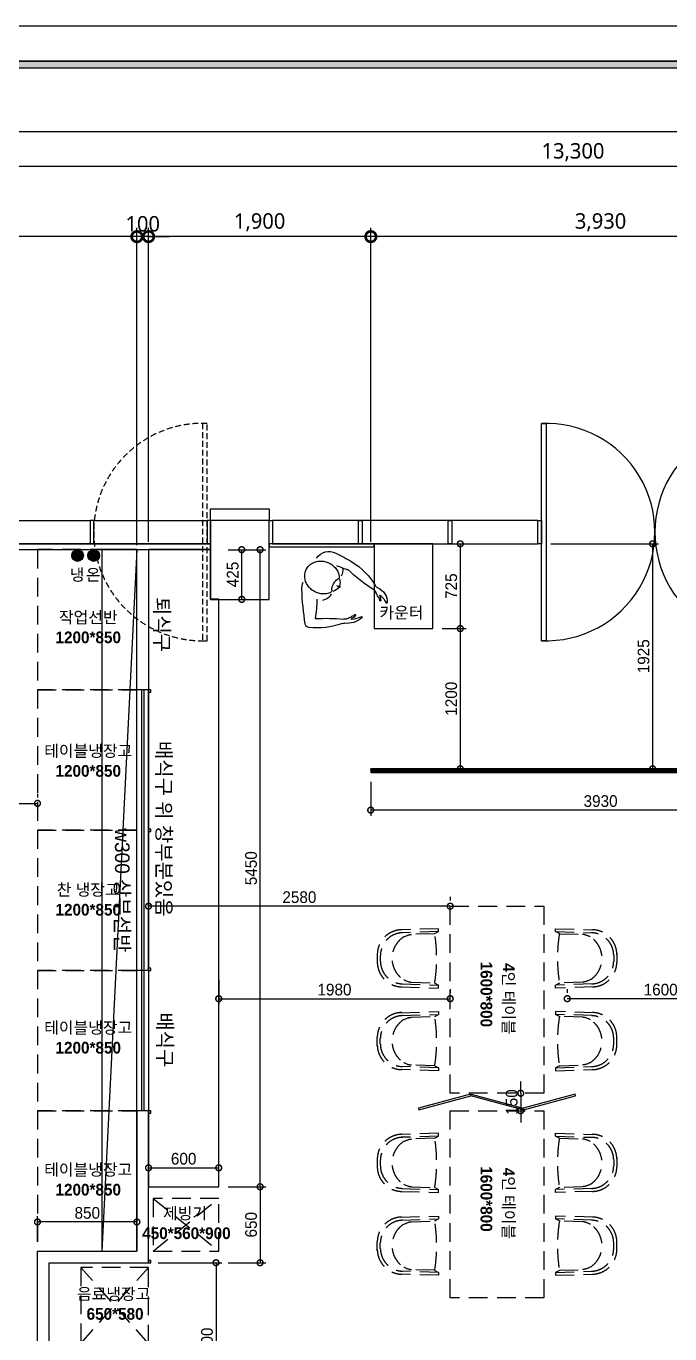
# Model space of a CAD drawing. Header units: inches. Extents: x 405346 to 489838, y -25612 to 14934.
# Drawn here: x 433367 to 438872, y 3148 to 14334 of the extents above; entities that cross this region are included whole.
import ezdxf
from ezdxf.enums import TextEntityAlignment as Align

# ---------------------------------------------------------------- set-up
doc = ezdxf.new("R2010")
doc.units = ezdxf.units.IN
doc.header["$LTSCALE"] = 200
doc.header["$MEASUREMENT"] = 0
doc.linetypes.add('DH-HID2', pattern=[1.2, 0.8, -0.4])
doc.linetypes.add('HIDDEN', pattern=[0.375, 0.25, -0.125])
for name, color, linetype in [('0-설비 급배수', 10, 'Continuous'), ('01. F-소품', 3, 'Continuous'), ('03-WAL NEW', 3, 'Continuous'), ('04-WIN', 4, 'Continuous'), ('04_FUR', 6, 'Continuous'), ('06-FUR', 6, 'Continuous'), ('07-DIM WAL', 5, 'Continuous'), ('08-HAT', 8, 'Continuous'), ('BLOCK', 6, 'Continuous'), ('C-WIN', 4, 'Continuous'), ('CO-DO-FR', 7, 'Continuous'), ('CO-DOOR', 8, 'Continuous'), ('F-SYM', 7, 'Continuous'), ('FORM(YOURNAME)-11', 1, 'Continuous'), ('FU-FURM', 251, 'DH-HID2'), ('RC-LIGHT', 7, 'Continuous'), ('도면층2', 2, 'Continuous')]:
    doc.layers.add(name, color=color, linetype=linetype)
doc.styles.add('DAWIN', font='NanumSquareR.ttf')
doc.styles.add('YOURNAME', font='HY울릉도M.TTF')
doc.styles.add('넥슨고딕', font='NEXONLv1GothicBold.ttf')
doc.styles.add('스타일1', font='HY울릉도M.TTF')
doc.styles.add('코레일둥고', font='Korail_Round_Gothic_Medium.ttf')
doc.dimstyles.new('40', dxfattribs={"dimscale": 40, "dimtxt": 2.5, "dimasz": 2.5, "dimexe": 1.25, "dimexo": 2, "dimtad": 1, "dimdec": 0, "dimtxsty": '스타일1', "dimblk": 'DOTSMALL', "dimcen": 2.5, "dimclrd": 1, "dimclre": 1, "dimclrt": 7, "dimadec": 0, "dimazin": 0, "dimtfac": 1, "dimtdec": 0, "dimtix": 1, "dimtmove": 0, "dimatfit": 3, "dimldrblk": 'DOTSMALL', "dimfxl": 0, "dimarcsym": 0})
doc.dimstyles.new('60', dxfattribs={"dimscale": 60, "dimtxt": 2.2, "dimasz": 3, "dimexe": 1.25, "dimexo": 0.625, "dimtad": 1, "dimdec": 0, "dimzin": 0, "dimdsep": 46, "dimlunit": 6, "dimtxsty": 'DAWIN', "dimblk1": 'DOTSMALL', "dimblk2": 'DOTSMALL', "dimsah": 1, "dimcen": 0.001, "dimclrd": 1, "dimclre": 1, "dimclrt": 7, "dimadec": 0, "dimazin": 0, "dimtfac": 1, "dimtdec": 0, "dimtix": 1, "dimtmove": 2, "dimatfit": 3, "dimldrblk": 'DOTSMALL', "dimfxl": 0, "dimtolj": 1, "dimtzin": 0, "dimarcsym": 0})

# ---------------------------------------------------------------- blocks, each defined once
blk = doc.blocks.new('H-092')
at = {"layer": 'BLOCK'}
for p, q in [((34.474368, 116.289408), (27.60768, 108.632064)), ((41.82144, 123.383424), (34.474368, 116.289408)), ((49.588224, 129.89952), (41.82144, 123.383424)), ((57.717888, 135.830016), (49.588224, 129.89952)), ((66.157056, 141.17184), (57.717888, 135.830016)), ((74.858112, 145.926528), (66.157056, 141.17184)), ((83.777664, 150.098688), (74.858112, 145.926528)), ((92.876928, 153.694464), (83.777664, 150.098688)), ((102.121344, 156.720384), (92.876928, 153.694464)), ((111.481344, 159.184128), (102.121344, 156.720384)), ((120.928896, 161.092608), (111.481344, 159.184128)), ((130.440192, 162.4512), (120.928896, 161.092608)), ((139.992576, 163.264512), (130.440192, 162.4512)), ((149.564928, 163.535232), (139.992576, 163.264512)), ((159.137664, 163.264512), (149.564928, 163.535232)), ((168.690048, 162.450816), (159.137664, 163.264512)), ((178.20096, 161.092224), (168.690048, 162.450816)), ((187.648896, 159.18336), (178.20096, 161.092224)), ((197.008512, 156.719616), (187.648896, 159.18336)), ((206.253312, 153.693312), (197.008512, 156.719616)), ((215.352192, 150.097536), (206.253312, 153.693312)), ((224.271744, 145.925376), (215.352192, 150.097536)), ((232.9728, 141.170304), (224.271744, 145.925376)), ((241.411968, 135.82848), (232.9728, 141.170304)), ((249.541248, 129.897984), (241.411968, 135.82848)), ((257.308032, 123.381504), (249.541248, 129.897984)), ((264.65472, 116.287488), (257.308032, 123.381504)), ((271.521408, 108.630144), (264.65472, 116.287488)), ((548.012928, 199.117824), (547.583616, 199.747584)), ((548.53632, 198.316032), (548.012928, 199.117824)), ((549.001728, 197.570688), (548.53632, 198.316032)), ((549.419904, 196.873728), (549.001728, 197.570688)), ((549.057792, 169.703424), (549.33504, 169.567488)), ((549.33504, 169.567488), (550.937856, 169.034496)), ((549.798912, 196.21824), (549.419904, 196.873728)), ((550.145664, 195.597312), (549.798912, 196.21824)), ((550.466304, 195.005184), (550.145664, 195.597312)), ((550.765056, 194.435712), (550.466304, 195.005184)), ((551.046144, 193.884672), (550.765056, 194.435712)), ((550.937856, 169.034496), (552.478848, 169.024128)), ((551.312256, 193.347456), (551.046144, 193.884672)), ((551.566464, 192.819456), (551.312256, 193.347456)), ((551.811456, 192.296448), (551.566464, 192.819456)), ((552.048768, 191.77536), (551.811456, 192.296448)), ((552.28032, 191.251584), (552.048768, 191.77536)), ((552.508416, 190.72128), (552.28032, 191.251584)), ((552.478848, 169.024128), (553.81248, 169.623168)), ((552.733824, 190.180224), (552.508416, 190.72128)), ((552.958464, 189.624192), (552.733824, 190.180224)), ((553.183872, 189.048192), (552.958464, 189.624192)), ((553.410432, 188.446464), (553.183872, 189.048192)), ((553.640064, 187.813248), (553.410432, 188.446464)), ((553.873536, 187.141632), (553.640064, 187.813248)), ((553.81248, 169.623168), (554.828928, 170.781312)), ((554.111616, 186.422784), (553.873536, 187.141632)), ((554.354304, 185.647104), (554.111616, 186.422784)), ((554.601984, 184.804224), (554.354304, 185.647104)), ((554.85312, 183.88032), (554.601984, 184.804224)), ((554.828928, 170.781312), (555.495552, 172.333056)), ((555.105024, 182.8608), (554.85312, 183.88032)), ((555.35232, 181.72992), (555.105024, 182.8608)), ((555.585024, 180.4704), (555.35232, 181.72992)), ((555.495552, 172.333056), (555.85152, 174.07488)), ((555.78624, 179.069184), (555.585024, 180.4704)), ((555.929088, 177.520512), (555.78624, 179.069184)), ((555.85152, 174.07488), (555.970944, 175.838976)), ((555.970944, 175.838976), (555.929088, 177.520512)), ((-2.727936, 31.689984), (-2.72832, 21.053568)), ((-2.72832, 21.053568), (-1.8144, 10.461312)), ((-1.813632, 42.28224), (-2.727936, 31.689984)), ((-1.8144, 10.461312), (0, 0)), ((0.001152, 52.743552), (-1.813632, 42.28224)), ((0, 0), (2.688384, -10.248192)), ((2.689536, 62.991744), (0.001152, 52.743552)), ((6.213888, 72.948864), (2.689536, 62.991744)), ((10.52544, 82.546944), (6.213888, 72.948864)), ((15.56928, 91.725312), (10.52544, 82.546944)), ((21.284736, 100.433664), (15.56928, 91.725312)), ((27.60768, 108.632064), (21.284736, 100.433664)), ((272.610816, 107.305728), (271.521408, 108.630144)), ((291.275904, 26.36928), (312.467328, 26.36928)), ((307.126272, 18.210048), (307.358976, 18.238464)), ((307.35936, 34.500096), (307.126656, 34.528896)), ((307.358976, 18.238464), (308.323584, 18.367872)), ((308.323968, 34.370688), (307.35936, 34.500096)), ((308.323584, 18.367872), (309.3792, 18.530688)), ((309.379968, 34.207488), (308.323968, 34.370688)), ((309.3792, 18.530688), (310.541952, 18.737664)), ((310.542336, 34.000512), (309.379968, 34.207488)), ((310.541952, 18.737664), (311.826816, 19.002624)), ((311.8272, 33.735552), (310.542336, 34.000512)), ((311.826816, 19.002624), (313.248, 19.345152)), ((313.248768, 33.393024), (311.8272, 33.735552)), ((313.248, 19.345152), (314.811648, 19.79136)), ((314.812032, 32.946816), (313.248768, 33.393024)), ((314.811648, 19.79136), (316.505856, 20.37504)), ((316.50624, 32.362752), (314.812032, 32.946816)), ((316.505856, 20.37504), (318.282624, 21.13728)), ((318.283008, 31.600512), (316.50624, 32.362752)), ((318.282624, 21.13728), (320.035584, 22.1184)), ((320.035968, 30.619392), (318.283008, 31.600512)), ((320.035584, 22.1184), (321.580416, 23.341056)), ((321.5808, 29.396352), (320.035968, 30.619392)), ((321.580416, 23.341056), (322.66752, 24.786432)), ((322.667904, 27.950976), (321.5808, 29.396352)), ((322.66752, 24.786432), (323.06304, 26.368896)), ((323.06304, 26.368896), (322.667904, 27.950976)), ((2.688384, -10.248192), (6.212352, -20.205696)), ((6.212352, -20.205696), (10.52352, -29.803392)), ((10.52352, -29.803392), (15.566976, -38.982144)), ((15.566976, -38.982144), (21.282048, -47.69088)), ((21.282048, -47.69088), (27.604992, -55.889664)), ((27.604992, -55.889664), (34.471296, -63.547008)), ((34.471296, -63.547008), (41.818368, -70.641408)), ((41.818368, -70.641408), (49.584768, -77.157504)), ((49.584768, -77.157504), (57.714048, -83.088384)), ((57.714048, -83.088384), (66.153216, -88.430592)), ((66.153216, -88.430592), (74.853888, -93.185664)), ((74.853888, -93.185664), (83.77344, -97.357824)), ((83.77344, -97.357824), (92.872704, -100.953984)), ((92.872704, -100.953984), (102.11712, -103.980288)), ((102.11712, -103.980288), (111.476736, -106.444416)), ((111.476736, -106.444416), (120.924288, -108.352896)), ((120.924288, -108.352896), (130.435584, -109.711872)), ((130.435584, -109.711872), (139.987968, -110.525568)), ((139.987968, -110.525568), (149.56032, -110.796672)), ((149.56032, -110.796672), (159.133056, -110.525952)), ((159.133056, -110.525952), (168.68544, -109.713024)), ((168.68544, -109.713024), (178.196736, -108.354432)), ((178.196736, -108.354432), (187.644288, -106.446336)), ((187.644288, -106.446336), (197.004288, -103.982592)), ((197.004288, -103.982592), (206.248704, -100.956672)), ((206.248704, -100.956672), (215.348352, -97.36128)), ((215.348352, -97.36128), (224.267904, -93.189504)), ((224.267904, -93.189504), (232.96896, -88.434816)), ((232.96896, -88.434816), (241.408128, -83.092992)), ((241.408128, -83.092992), (249.537792, -77.16288)), ((249.537792, -77.16288), (257.304576, -70.646784)), ((257.304576, -70.646784), (264.652032, -63.552768)), ((264.652032, -63.552768), (271.51872, -55.895808)), ((271.51872, -55.895808), (272.611584, -54.566016))]:
    blk.add_line(p, q, dxfattribs=at)
for centre, radius, start, end in [((241.329408, 425.346432), 32.8416, 61.51854, 141.0481), ((34.507776, -104.089728), 601.22304, 40.7222300002, 68.5449099999), ((2280.19008, -1154.893824), 2612.404608, 142.222, 148.8030000001), ((-953.511168, 808.599936), 1299.66336, 332.6115000001, 339.9390000002), ((1118.39424, 1736.295168), 1615.824, 238.2156999998, 246.8383000001), ((470.65152, 213.239424), 39.410304, 31.1911100001, 71.9938700001), ((520.030464, 313.85472), 39.410304, 220.7228999999, 248.0511999997), ((866.478336, 476.527488), 436.02432, 213.8514000002, 219.6531999999), ((433.677312, 99.57696), 191.612928, 19.91315, 68.0506600002), ((155.051136, 131.981952), 127.999872, 148.8030000001, 176.0864), ((184.789248, 115.022976), 102.423936, 0, 52.1874700001), ((425.684736, 111.190656), 136.491264, 25.3385599998, 39.65242), ((542.471808, 215.693952), 3.84, 55.2992700002, 215.6405), ((459.458688, 156.173952), 98.306304, 26.3088700001, 35.64045), ((400.553472, 10.752), 253.122816, 36.2606871243, 55.2982199998), ((609.029376, 163.099392), 5.106816, 211.0123999999, 19.9135999998), ((367.971456, 26.36928), 108, 149.6632999998, 210.3367000002), ((254.932992, 92.52096), 22.972416, 329.6627999999, 39.7872), ((229.014144, 29.607936), 85.71072, 311.5631999997, 353.3252), ((229.014144, 23.130624), 85.711104, 6.674834, 48.4368200002), ((156.364416, -85.358208), 127.999872, 183.9583000001, 268.2371999997), ((184.789248, -62.284416), 102.42432, 320.1335999999, 0), ((254.932992, -39.7824), 22.972416, 320.2128, 30.3372000001), ((714.493824, -1703.618688), 1615.824, 94.4749499999, 104.7050999999), ((588.883968, -53.316096), 39.410304, 269.3185000003, 310.1211), ((625.73376, 2.349696), 127.742208, 262.8745999996, 335.4198), ((879.486336, -429.548544), 436.024704, 121.6599999998, 127.4618), ((578.984064, 57.759744), 136.491264, 301.6605999999, 315.9745), ((660.195072, -75.580032), 3.84, 128.5301, 280.0012999999), ((596.56512, 4.326912), 98.30592, 308.5301999999, 332.1095999999), ((628.075776, 86.160384), 168.7488, 281.2655000005, 308.3774), ((680.285568, -39.376896), 3.896448, 324.2125999998, 144.2138), ((736.23552, -50.666112), 5.665536, 358.7777000001, 126.7988), ((232.793472, 2397.869952), 2612.404608, 268.2371, 271.6153999998), ((86.070912, -1415.445504), 1299.662208, 79.6634399998, 84.5040299998), ((277.404288, 387.024768), 601.22304, 272.7679000001, 300.7546999999), ((605.000064, -163.511808), 39.410304, 82.8745299998, 120.7549)]:
    blk.add_arc(centre, radius, start, end, dxfattribs=at)
blk = doc.blocks.new('FORM-PLAN')
at = {"layer": 'FORM(YOURNAME)-11'}
h = blk.add_hatch(color=256, dxfattribs=at)
h.dxf.hatch_style = 1
h.paths.add_polyline_path([(-71444, 55115), (10556, 55115), (10556, 54915), (-71444, 54915)])
h.paths.add_polyline_path([(-71444, -2085), (10556, -2085), (10556, -2285), (-71444, -2285)])
at = {"layer": 'Defpoints', "color": 158}
for points in [[(-71444, -2285), (10556, -2285), (10556, 55115), (-71444, 55115)], [(-69444, 53115), (-64, 53115), (-64, 1215), (-69444, 1215)]]:
    blk.add_lwpolyline(points, close=True, dxfattribs=at)
at = {"layer": 'FORM(YOURNAME)-11', "color": 250}
blk.add_lwpolyline([(-72444, -3285), (11556, -3285), (11556, 56115), (-72444, 56115)], close=True, dxfattribs=at)
at = {"layer": 'FORM(YOURNAME)-11'}
blk.add_lwpolyline([(-71444, 55115), (10556, 55115), (10556, 54915), (-71444, 54915)], close=True, dxfattribs=at)
at = {"layer": 'FORM(YOURNAME)-11', "color": 3, "style": 'YOURNAME'}
for tag, height, p in [('1', 450, (9905, 18188)), ('2', 450, (9905, 17544)), ('3', 450, (9905, 16257)), ('4', 450, (9905, 14326)), ('5', 515, (9905, 12009)), ('6', 515, (9905, 9757)), ('7', 515, (9905, 7504)), ('8', 515, (9905, 5252)), ('9', 515, (9905, 2999)), ('10', 515, (5655, 811)), ('11', 515, (9905, 747)), ('12', 515, (5655, -1441)), ('13', 515, (9905, -1441))]:
    blk.add_attdef(tag, text='', height=height, dxfattribs=at).set_placement(p, align=Align.MIDDLE_RIGHT)
blk = doc.blocks.new('*U198')
at = {"layer": 'F-SYM', "xscale": 0.3000000000000001, "yscale": 0.3000000000000001, "zscale": 0.3000000000000001}
blk.add_blockref('FORM-PLAN', (447071, -2500), dxfattribs=at)
blk = doc.blocks.new('FLOOR')
at = {"layer": '08-HAT'}
h = blk.add_hatch(dxfattribs=at)
h.set_pattern_fill('ANSI31', color=256, scale=10)
h.paths.add_polyline_path([(440292, 31922), (436362, 31922), (436362, 31892), (440292, 31892)])
at = {"layer": 'C-WIN'}
for p, q in [((431672, 34048), (433962, 34048)), ((433992, 34048), (434962, 34048)), ((437792, 34048), (435522, 34048)), ((431672, 33848), (433962, 33848)), ((433992, 33848), (434962, 33848)), ((435522, 33848), (437792, 33848))]:
    blk.add_line(p, q, dxfattribs=at)
at = {"layer": 'CO-DO-FR'}
for points in [[(433992, 34048), (433962, 34048), (433962, 33848), (433992, 33848)], [(434992, 34048), (434962, 34048), (434962, 33848), (434992, 33848)], [(435492, 34048), (435522, 34048), (435522, 33848), (435492, 33848)], [(436258, 34048), (436288, 34048), (436288, 33848), (436258, 33848)], [(437024, 34048), (437054, 34048), (437054, 33848), (437024, 33848)], [(437792, 34048), (437822, 34048), (437822, 33848), (437792, 33848)]]:
    blk.add_lwpolyline(points, close=True, dxfattribs=at)
at = {"layer": 'CO-DOOR', "linetype": 'HIDDEN'}
blk.add_lwpolyline([(434962, 33018), (434962, 34877), (434922, 34877), (434922, 33018)], close=True, dxfattribs=at)
at = {"layer": 'CO-DOOR'}
blk.add_lwpolyline([(437822, 33018), (437822, 34877), (437862, 34877), (437862, 33018)], close=True, dxfattribs=at)
at = {"layer": 'CO-DOOR', "linetype": 'HIDDEN'}
blk.add_arc((434922, 33948), 930, 87.5349, 272.4651, dxfattribs=at)
at = {"layer": 'CO-DOOR'}
for centre, start, end in [((437862, 33948), 267.5349, 92.4651), ((439722, 33948), 87.5349, 272.4651)]:
    blk.add_arc(centre, 930, start, end, dxfattribs=at)
at = {"layer": '도면층2'}
blk.add_line((434992, 33372), (435492, 33372), dxfattribs=at)
at = {"layer": '도면층2', "color": 6}
blk.add_lwpolyline([(435492, 34048), (434992, 34048), (434992, 34148), (435492, 34148)], close=True, dxfattribs=at)
at = {"layer": '도면층2'}
blk.add_lwpolyline([(434992, 33372), (435492, 33372), (435492, 34048), (434992, 34048)], close=True, dxfattribs=at)
at = {"layer": '도면층2', "color": 3}
blk.add_lwpolyline([(440292, 31922), (436362, 31922), (436362, 31892), (440292, 31892)], close=True, dxfattribs=at)
blk = doc.blocks.new('_DOTSMALL')
at = {"color": 0, "linetype": 'ByBlock', "const_width": 0.5}
blk.add_lwpolyline([(-0.0625, 0, 1), (0.0625, 0, 1)], format="xyb", close=True, dxfattribs=at)
blk = doc.blocks.new('*D42')
at = {"layer": '07-DIM WAL', "color": 1, "lineweight": -2}
for p, q in [((437855, 9906), (438775, 9906)), ((438725, 9906), (438725, 7981)), ((438480, 7981), (438775, 7981))]:
    blk.add_line(p, q, dxfattribs=at)
at = {"layer": 'Defpoints', "color": 0}
for p in [(437775, 9906), (438400, 7981), (438725, 7981)]:
    blk.add_point(p, dxfattribs=at)
at = {"layer": '07-DIM WAL', "color": 1, "lineweight": -2, "xscale": 100, "yscale": 100, "zscale": 100}
for p, rotation in [((438725, 9906), 90), ((438725, 7981), 270)]:
    blk.add_blockref('_DOTSMALL', p, dxfattribs=dict(at, rotation=rotation))
at = {"layer": '07-DIM WAL', "color": 7, "insert": (438648, 8944), "char_height": 100, "attachment_point": 5, "rotation": 90, "style": '스타일1'}
blk.add_mtext('1925', dxfattribs=at)
blk = doc.blocks.new('4dls')
at = {"layer": '06-FUR', "color": 8}
blk.add_line((193577, 37085), (193577, 37163), dxfattribs=at)
at = {"layer": 'FU-FURM'}
for p, q in [((192053, 38066), (191732, 38056)), ((192053, 38091), (191739, 38081)), ((191784, 38033), (191789, 38035)), ((191789, 38035), (191793, 38036)), ((191793, 38036), (191797, 38038)), ((191797, 38038), (191801, 38039)), ((191801, 38039), (191804, 38039)), ((191804, 38039), (191807, 38040)), ((191807, 38040), (191811, 38040)), ((191811, 38040), (191814, 38041)), ((191814, 38041), (191817, 38041)), ((191817, 38041), (191821, 38042)), ((192019, 38048), (191821, 38042)), ((192019, 38049), (192053, 38066)), ((192053, 38066), (192053, 38091)), ((193052, 38091), (193366, 38081)), ((193052, 38066), (193052, 38091)), ((193052, 38066), (193372, 38056)), ((193086, 38049), (193052, 38066)), ((193086, 38048), (193284, 38042)), ((193288, 38041), (193284, 38042)), ((193291, 38041), (193288, 38041)), ((193294, 38040), (193291, 38041)), ((193297, 38040), (193294, 38040)), ((193300, 38039), (193297, 38040)), ((193304, 38039), (193300, 38039)), ((193307, 38038), (193304, 38039)), ((193311, 38036), (193307, 38038)), ((193316, 38035), (193311, 38036)), ((193321, 38033), (193316, 38035)), ((191754, 38021), (191759, 38023)), ((191759, 38023), (191763, 38025)), ((191763, 38025), (191768, 38027)), ((191768, 38027), (191774, 38029)), ((191774, 38029), (191779, 38031)), ((191779, 38031), (191784, 38033)), ((193326, 38031), (193321, 38033)), ((193331, 38029), (193326, 38031)), ((193336, 38027), (193331, 38029)), ((193341, 38025), (193336, 38027)), ((193346, 38023), (193341, 38025)), ((193350, 38021), (193346, 38023)), ((191528, 37882), (191528, 37804)), ((191553, 37864), (191553, 37811)), ((193551, 37864), (193551, 37811)), ((193577, 37882), (193577, 37804)), ((191728, 37594), (192052, 37583)), ((191734, 37619), (192052, 37609)), ((191754, 37655), (191758, 37652)), ((191758, 37652), (191763, 37650)), ((191763, 37650), (191768, 37648)), ((191768, 37648), (191773, 37646)), ((191773, 37646), (191778, 37644)), ((191778, 37644), (191784, 37642)), ((191784, 37642), (191788, 37640)), ((191788, 37640), (191793, 37639)), ((191793, 37639), (191797, 37637)), ((191797, 37637), (191800, 37636)), ((191800, 37636), (191804, 37636)), ((191804, 37636), (191807, 37635)), ((191807, 37635), (191810, 37635)), ((191810, 37635), (191813, 37634)), ((191813, 37634), (191817, 37634)), ((191817, 37634), (191820, 37633)), ((191820, 37633), (192019, 37627)), ((192019, 37626), (192052, 37609)), ((192052, 37583), (192052, 37609)), ((193086, 37626), (193052, 37609)), ((193370, 37619), (193052, 37609)), ((193052, 37583), (193052, 37609)), ((193377, 37594), (193052, 37583)), ((193285, 37633), (193086, 37627)), ((193288, 37634), (193285, 37633)), ((193291, 37634), (193288, 37634)), ((193294, 37635), (193291, 37634)), ((193298, 37635), (193294, 37635)), ((193301, 37636), (193298, 37635)), ((193304, 37636), (193301, 37636)), ((193308, 37637), (193304, 37636)), ((193312, 37639), (193308, 37637)), ((193316, 37640), (193312, 37639)), ((193321, 37642), (193316, 37640)), ((193326, 37644), (193321, 37642)), ((193332, 37646), (193326, 37644)), ((193337, 37648), (193332, 37646)), ((193342, 37650), (193337, 37648)), ((193347, 37652), (193342, 37650)), ((193351, 37655), (193347, 37652)), ((191728, 37372), (192052, 37383)), ((192052, 37383), (192052, 37358)), ((193377, 37372), (193052, 37383)), ((193052, 37383), (193052, 37358)), ((191734, 37347), (192052, 37358)), ((191754, 37312), (191758, 37314)), ((191758, 37314), (191763, 37317)), ((191763, 37317), (191768, 37319)), ((191768, 37319), (191773, 37321)), ((191773, 37321), (191778, 37323)), ((191778, 37323), (191784, 37325)), ((191784, 37325), (191788, 37327)), ((191788, 37327), (191793, 37328)), ((191793, 37328), (191797, 37329)), ((191797, 37329), (191800, 37330)), ((191800, 37330), (191804, 37331)), ((191804, 37331), (191807, 37332)), ((191807, 37332), (191810, 37332)), ((191810, 37332), (191813, 37332)), ((191813, 37332), (191817, 37333)), ((191817, 37333), (191820, 37333)), ((191820, 37333), (192019, 37340)), ((192019, 37341), (192052, 37358)), ((193370, 37347), (193052, 37358)), ((193086, 37341), (193052, 37358)), ((193285, 37333), (193086, 37340)), ((193288, 37333), (193285, 37333)), ((193291, 37332), (193288, 37333)), ((193294, 37332), (193291, 37332)), ((193298, 37332), (193294, 37332)), ((193301, 37331), (193298, 37332)), ((193304, 37330), (193301, 37331)), ((193308, 37329), (193304, 37330)), ((193312, 37328), (193308, 37329)), ((193316, 37327), (193312, 37328)), ((193321, 37325), (193316, 37327)), ((193326, 37323), (193321, 37325)), ((193332, 37321), (193326, 37323)), ((193337, 37319), (193332, 37321)), ((193342, 37317), (193337, 37319)), ((193347, 37314), (193342, 37317)), ((193351, 37312), (193347, 37314)), ((191528, 37085), (191528, 37163)), ((191553, 37103), (191553, 37156)), ((193551, 37103), (193551, 37156)), ((191754, 36946), (191759, 36944)), ((191759, 36944), (191763, 36942)), ((191763, 36942), (191768, 36940)), ((191768, 36940), (191774, 36937)), ((191774, 36937), (191779, 36935)), ((191779, 36935), (191784, 36933)), ((191784, 36933), (191789, 36932)), ((191789, 36932), (191793, 36930)), ((191793, 36930), (191797, 36929)), ((191797, 36929), (191801, 36928)), ((191801, 36928), (191804, 36927)), ((191804, 36927), (191807, 36927)), ((191807, 36927), (191811, 36926)), ((191811, 36926), (191814, 36926)), ((191814, 36926), (191817, 36926)), ((191817, 36926), (191821, 36925)), ((192019, 36919), (191821, 36925)), ((192019, 36918), (192053, 36901)), ((193086, 36918), (193052, 36901)), ((193086, 36919), (193284, 36925)), ((193288, 36926), (193284, 36925)), ((193291, 36926), (193288, 36926)), ((193294, 36926), (193291, 36926)), ((193297, 36927), (193294, 36926)), ((193300, 36927), (193297, 36927)), ((193304, 36928), (193300, 36927)), ((193307, 36929), (193304, 36928)), ((193311, 36930), (193307, 36929)), ((193316, 36932), (193311, 36930)), ((193321, 36933), (193316, 36932)), ((193326, 36935), (193321, 36933)), ((193331, 36937), (193326, 36935)), ((193336, 36940), (193331, 36937)), ((193341, 36942), (193336, 36940)), ((193346, 36944), (193341, 36942)), ((193350, 36946), (193346, 36944)), ((192053, 36901), (191732, 36911)), ((192053, 36876), (191739, 36885)), ((192053, 36901), (192053, 36876)), ((193052, 36901), (193372, 36911)), ((193052, 36901), (193052, 36876)), ((193052, 36876), (193366, 36885))]:
    blk.add_line(p, q, dxfattribs=at)
blk.add_lwpolyline([(192952, 38283), (192952, 36683), (192152, 36683), (192152, 38283)], close=True, dxfattribs=at)
for centre, radius, start, end in [((191742, 37868), 214, 91.2145, 179.0908), ((191749, 37862), 194, 91.2146, 179.0908), ((191873, 37837), 219, 111.5278, 111.6506), ((190705, 37839), 1331, 350.7811, 9.0768), ((194400, 37839), 1331, 170.9232, 189.2189), ((193231, 37837), 219, 68.3494, 68.4722), ((193356, 37862), 194, 0.9092, 88.7854), ((193363, 37868), 214, 0.9092, 88.7855), ((191873, 37837), 219, 123.0528, 236.805), ((193231, 37837), 219, 303.195, 56.9472), ((191742, 37807), 214, 180.767, 268.6433), ((191749, 37813), 194, 180.767, 268.6435), ((193356, 37813), 194, 271.3565, 359.233), ((193363, 37807), 214, 271.3567, 359.233), ((191873, 37837), 219, 248.2072, 248.33), ((193231, 37837), 219, 291.67, 291.7928), ((191742, 37160), 214, 91.3567, 179.233), ((193363, 37160), 214, 0.767, 88.6433), ((191749, 37153), 194, 91.3565, 179.233), ((191873, 37129), 219, 123.195, 236.9472), ((191873, 37129), 219, 111.67, 111.7928), ((190705, 37128), 1331, 350.9232, 9.2189), ((194400, 37128), 1331, 170.7811, 189.0768), ((193231, 37129), 219, 68.2072, 68.33), ((193231, 37129), 219, 303.0528, 56.805), ((193356, 37153), 194, 0.767, 88.6435), ((191742, 37099), 214, 180.9092, 268.7855), ((191749, 37105), 194, 180.9092, 268.7854), ((193356, 37105), 194, 271.2146, 359.0908), ((193363, 37099), 214, 271.2145, 359.0908), ((191873, 37129), 219, 248.3494, 248.4722), ((193231, 37129), 219, 291.5278, 291.6506)]:
    blk.add_arc(centre, radius, start, end, dxfattribs=at)
at = {"layer": 'FU-FURM', "style": '넥슨고딕'}
for s, p in [('1600*800', (192411, 37809)), ('4인 테이블', (192602, 37796))]:
    blk.add_text(s, height=100, rotation=270, dxfattribs=at).set_placement(p)
blk = doc.blocks.new('*D59')
at = {"layer": '07-DIM WAL', "color": 1, "lineweight": -2}
for p, q in [((437995, 6095), (437995, 6065)), ((439594, 6095), (439594, 6065)), ((439594, 6015), (437995, 6015))]:
    blk.add_line(p, q, dxfattribs=at)
at = {"layer": 'Defpoints', "color": 0}
for p in [(437995, 6015), (437995, 6015), (439594, 6015)]:
    blk.add_point(p, dxfattribs=at)
at = {"layer": '07-DIM WAL', "color": 1, "lineweight": -2, "xscale": 100, "yscale": 100, "zscale": 100, "rotation": 180}
blk.add_blockref('_DOTSMALL', (437995, 6015), dxfattribs=at)
at = {"layer": '07-DIM WAL', "color": 1, "lineweight": -2, "xscale": 100, "yscale": 100, "zscale": 100}
blk.add_blockref('_DOTSMALL', (439594, 6015), dxfattribs=at)
at = {"layer": '07-DIM WAL', "color": 7, "insert": (438794, 6092), "char_height": 100, "attachment_point": 5, "style": '스타일1'}
blk.add_mtext('1600', dxfattribs=at)
blk = doc.blocks.new('*D60')
at = {"layer": '07-DIM WAL', "color": 1, "lineweight": -2}
for p, q in [((437597, 5206), (437597, 5306)), ((437597, 5206), (437597, 5056)), ((437647, 5206), (437647, 5206)), ((437597, 5056), (437597, 4956)), ((437647, 5056), (437647, 5056))]:
    blk.add_line(p, q, dxfattribs=at)
at = {"layer": 'Defpoints', "color": 0}
for p in [(437567, 5206), (437567, 5056), (437597, 5056)]:
    blk.add_point(p, dxfattribs=at)
at = {"layer": '07-DIM WAL', "color": 1, "lineweight": -2, "xscale": 100, "yscale": 100, "zscale": 100}
for p, rotation in [((437597, 5206), 270), ((437597, 5056), 90)]:
    blk.add_blockref('_DOTSMALL', p, dxfattribs=dict(at, rotation=rotation))
at = {"layer": '07-DIM WAL', "color": 7, "insert": (437520, 5131), "char_height": 100, "attachment_point": 5, "rotation": 90, "style": '스타일1'}
blk.add_mtext('150', dxfattribs=at)
blk = doc.blocks.new('*D64')
at = {"layer": '07-DIM WAL', "color": 1, "lineweight": -2}
for p, q in [((435014, 6176), (435014, 5965)), ((436994, 6095), (436994, 6065)), ((435014, 6015), (436994, 6015))]:
    blk.add_line(p, q, dxfattribs=at)
at = {"layer": 'Defpoints', "color": 0}
for p in [(435014, 6256), (436994, 6015), (436994, 6015)]:
    blk.add_point(p, dxfattribs=at)
at = {"layer": '07-DIM WAL', "color": 1, "lineweight": -2, "xscale": 100, "yscale": 100, "zscale": 100, "rotation": 180}
blk.add_blockref('_DOTSMALL', (435014, 6015), dxfattribs=at)
at = {"layer": '07-DIM WAL', "color": 1, "lineweight": -2, "xscale": 100, "yscale": 100, "zscale": 100}
blk.add_blockref('_DOTSMALL', (436994, 6015), dxfattribs=at)
at = {"layer": '07-DIM WAL', "color": 7, "insert": (436004, 6092), "char_height": 100, "attachment_point": 5, "style": '스타일1'}
blk.add_mtext('1980', dxfattribs=at)
blk = doc.blocks.new('*D71')
at = {"layer": '07-DIM WAL', "color": 1, "lineweight": -2}
for p, q in [((436314, 7871), (436314, 7578)), ((440244, 7871), (440244, 7578)), ((440244, 7628), (436314, 7628))]:
    blk.add_line(p, q, dxfattribs=at)
at = {"layer": 'Defpoints', "color": 0}
for p in [(436314, 7951), (440244, 7951), (436314, 7628)]:
    blk.add_point(p, dxfattribs=at)
at = {"layer": '07-DIM WAL', "color": 1, "lineweight": -2, "xscale": 100, "yscale": 100, "zscale": 100, "rotation": 180}
blk.add_blockref('_DOTSMALL', (436314, 7628), dxfattribs=at)
at = {"layer": '07-DIM WAL', "color": 1, "lineweight": -2, "xscale": 100, "yscale": 100, "zscale": 100}
blk.add_blockref('_DOTSMALL', (440244, 7628), dxfattribs=at)
at = {"layer": '07-DIM WAL', "color": 7, "insert": (438280, 7705), "char_height": 100, "attachment_point": 5, "style": '스타일1'}
blk.add_mtext('3930', dxfattribs=at)
blk = doc.blocks.new('*D74')
at = {"layer": '07-DIM WAL', "color": 1, "lineweight": -2}
for p, q in [((436925, 9906), (437130, 9906)), ((437080, 9906), (437080, 9181)), ((436925, 9181), (437130, 9181))]:
    blk.add_line(p, q, dxfattribs=at)
at = {"layer": 'Defpoints', "color": 0}
for p in [(436845, 9906), (436845, 9181), (437080, 9181)]:
    blk.add_point(p, dxfattribs=at)
at = {"layer": '07-DIM WAL', "color": 1, "lineweight": -2, "xscale": 100, "yscale": 100, "zscale": 100}
for p, rotation in [((437080, 9906), 90), ((437080, 9181), 270)]:
    blk.add_blockref('_DOTSMALL', p, dxfattribs=dict(at, rotation=rotation))
at = {"layer": '07-DIM WAL', "color": 7, "insert": (437003, 9544), "char_height": 100, "attachment_point": 5, "rotation": 90, "style": '스타일1'}
blk.add_mtext('725', dxfattribs=at)
blk = doc.blocks.new('*D75')
at = {"layer": '07-DIM WAL', "color": 1, "lineweight": -2}
for p, q in [((436925, 9181), (437130, 9181)), ((437080, 9181), (437080, 7981)), ((436925, 7981), (437130, 7981))]:
    blk.add_line(p, q, dxfattribs=at)
at = {"layer": 'Defpoints', "color": 0}
for p in [(436845, 9181), (436845, 7981), (437080, 7981)]:
    blk.add_point(p, dxfattribs=at)
at = {"layer": '07-DIM WAL', "color": 1, "lineweight": -2, "xscale": 100, "yscale": 100, "zscale": 100}
for p, rotation in [((437080, 9181), 90), ((437080, 7981), 270)]:
    blk.add_blockref('_DOTSMALL', p, dxfattribs=dict(at, rotation=rotation))
at = {"layer": '07-DIM WAL', "color": 7, "insert": (437003, 8581), "char_height": 100, "attachment_point": 5, "rotation": 90, "style": '스타일1'}
blk.add_mtext('1200', dxfattribs=at)
blk = doc.blocks.new('*D81')
at = {"layer": '07-DIM WAL', "color": 1, "lineweight": -2}
for p, q in [((432872, 7766), (432872, 7736)), ((433464, 7766), (433464, 7736)), ((432872, 7686), (433464, 7686))]:
    blk.add_line(p, q, dxfattribs=at)
at = {"layer": 'Defpoints', "color": 0}
for p in [(432872, 7686), (433464, 7686), (433464, 7686)]:
    blk.add_point(p, dxfattribs=at)
at = {"layer": '07-DIM WAL', "color": 1, "lineweight": -2, "xscale": 100, "yscale": 100, "zscale": 100, "rotation": 180}
blk.add_blockref('_DOTSMALL', (432872, 7686), dxfattribs=at)
at = {"layer": '07-DIM WAL', "color": 1, "lineweight": -2, "xscale": 100, "yscale": 100, "zscale": 100}
blk.add_blockref('_DOTSMALL', (433464, 7686), dxfattribs=at)
at = {"layer": '07-DIM WAL', "color": 7, "insert": (433168, 7763), "char_height": 100, "attachment_point": 5, "style": '스타일1'}
blk.add_mtext('593', dxfattribs=at)
blk = doc.blocks.new('*D91')
at = {"layer": '07-DIM WAL', "color": 1, "lineweight": -2}
for p, q in [((431394, 10004), (431394, 13209)), ((444694, 10004), (444694, 13209)), ((444694, 13134), (431394, 13134))]:
    blk.add_line(p, q, dxfattribs=at)
at = {"layer": 'Defpoints', "color": 0}
for p in [(431394, 13134), (431394, 9966), (444694, 9966)]:
    blk.add_point(p, dxfattribs=at)
at = {"layer": '07-DIM WAL', "color": 1, "lineweight": -2, "xscale": 180, "yscale": 180, "zscale": 180, "rotation": 180}
blk.add_blockref('_DOTSMALL', (431394, 13134), dxfattribs=at)
at = {"layer": '07-DIM WAL', "color": 1, "lineweight": -2, "xscale": 180, "yscale": 180, "zscale": 180}
blk.add_blockref('_DOTSMALL', (444694, 13134), dxfattribs=at)
at = {"layer": '07-DIM WAL', "color": 7, "insert": (438044, 13256), "char_height": 132, "attachment_point": 5, "style": 'DAWIN'}
blk.add_mtext('\\A1;13,300', dxfattribs=at)
blk = doc.blocks.new('*D93')
at = {"layer": '07-DIM WAL', "color": 1, "lineweight": -2}
for p, q in [((436315, 9924), (436315, 12609)), ((440244, 12534), (436315, 12534)), ((440244, 9924), (440244, 12609))]:
    blk.add_line(p, q, dxfattribs=at)
at = {"layer": 'Defpoints', "color": 0}
for p in [(436315, 12534), (436315, 9886), (440244, 9886)]:
    blk.add_point(p, dxfattribs=at)
at = {"layer": '07-DIM WAL', "color": 1, "lineweight": -2, "xscale": 180, "yscale": 180, "zscale": 180, "rotation": 180}
blk.add_blockref('_DOTSMALL', (436315, 12534), dxfattribs=at)
at = {"layer": '07-DIM WAL', "color": 1, "lineweight": -2, "xscale": 180, "yscale": 180, "zscale": 180}
blk.add_blockref('_DOTSMALL', (440244, 12534), dxfattribs=at)
at = {"layer": '07-DIM WAL', "color": 7, "insert": (438280, 12656), "char_height": 132, "attachment_point": 5, "style": 'DAWIN'}
blk.add_mtext('\\A1;3,930', dxfattribs=at)
blk = doc.blocks.new('*D119')
at = {"layer": '07-DIM WAL', "color": 1, "lineweight": -2}
for p, q in [((434414, 6886), (434414, 6856)), ((436994, 6886), (436994, 6856)), ((436994, 6806), (434414, 6806))]:
    blk.add_line(p, q, dxfattribs=at)
at = {"layer": 'Defpoints', "color": 0}
for p in [(434414, 6806), (434414, 6806), (436994, 6806)]:
    blk.add_point(p, dxfattribs=at)
at = {"layer": '07-DIM WAL', "color": 1, "lineweight": -2, "xscale": 100, "yscale": 100, "zscale": 100, "rotation": 180}
blk.add_blockref('_DOTSMALL', (434414, 6806), dxfattribs=at)
at = {"layer": '07-DIM WAL', "color": 1, "lineweight": -2, "xscale": 100, "yscale": 100, "zscale": 100}
blk.add_blockref('_DOTSMALL', (436994, 6806), dxfattribs=at)
at = {"layer": '07-DIM WAL', "color": 7, "insert": (435704, 6883), "char_height": 100, "attachment_point": 5, "style": '스타일1'}
blk.add_mtext('2580', dxfattribs=at)
blk = doc.blocks.new('*D133')
at = {"layer": 'Defpoints', "color": 0}
for p in [(434414, 12534), (434414, 9886), (436315, 9886)]:
    blk.add_point(p, dxfattribs=at)
at = {"layer": 'RC-LIGHT', "color": 1, "lineweight": -2}
for p, q in [((434414, 9924), (434414, 12609)), ((436315, 12534), (434414, 12534)), ((436315, 9924), (436315, 12609))]:
    blk.add_line(p, q, dxfattribs=at)
at = {"layer": 'RC-LIGHT', "color": 1, "lineweight": -2, "xscale": 180, "yscale": 180, "zscale": 180, "rotation": 180}
blk.add_blockref('_DOTSMALL', (434414, 12534), dxfattribs=at)
at = {"layer": 'RC-LIGHT', "color": 1, "lineweight": -2, "xscale": 180, "yscale": 180, "zscale": 180}
blk.add_blockref('_DOTSMALL', (436315, 12534), dxfattribs=at)
at = {"layer": 'RC-LIGHT', "color": 7, "insert": (435364, 12656), "char_height": 132, "attachment_point": 5, "style": 'DAWIN'}
blk.add_mtext('\\A1;1,900', dxfattribs=at)
blk = doc.blocks.new('*D134')
at = {"layer": 'Defpoints', "color": 0}
for p in [(434315, 12534), (434315, 9856), (434414, 9886)]:
    blk.add_point(p, dxfattribs=at)
at = {"layer": 'RC-LIGHT', "color": 1, "lineweight": -2}
for p, q in [((434315, 12534), (434135, 12534)), ((434315, 9894), (434315, 12609)), ((434414, 12534), (434315, 12534)), ((434414, 9924), (434414, 12609)), ((434414, 12534), (434594, 12534))]:
    blk.add_line(p, q, dxfattribs=at)
at = {"layer": 'RC-LIGHT', "color": 1, "lineweight": -2, "xscale": 180, "yscale": 180, "zscale": 180}
blk.add_blockref('_DOTSMALL', (434315, 12534), dxfattribs=at)
at = {"layer": 'RC-LIGHT', "color": 1, "lineweight": -2, "xscale": 180, "yscale": 180, "zscale": 180, "rotation": 180}
blk.add_blockref('_DOTSMALL', (434414, 12534), dxfattribs=at)
at = {"layer": 'RC-LIGHT', "color": 7, "insert": (434364, 12643), "char_height": 132, "attachment_point": 5, "style": 'DAWIN'}
blk.add_mtext('\\A1;100', dxfattribs=at)
blk = doc.blocks.new('*D135')
at = {"layer": 'Defpoints', "color": 0}
for p in [(431394, 12534), (431394, 9856), (434314, 9856)]:
    blk.add_point(p, dxfattribs=at)
at = {"layer": 'RC-LIGHT', "color": 1, "lineweight": -2}
for p, q in [((431394, 9894), (431394, 12609)), ((434314, 12534), (431394, 12534)), ((434314, 9894), (434314, 12609))]:
    blk.add_line(p, q, dxfattribs=at)
at = {"layer": 'RC-LIGHT', "color": 1, "lineweight": -2, "xscale": 180, "yscale": 180, "zscale": 180, "rotation": 180}
blk.add_blockref('_DOTSMALL', (431394, 12534), dxfattribs=at)
at = {"layer": 'RC-LIGHT', "color": 1, "lineweight": -2, "xscale": 180, "yscale": 180, "zscale": 180}
blk.add_blockref('_DOTSMALL', (434314, 12534), dxfattribs=at)
at = {"layer": 'RC-LIGHT', "color": 7, "insert": (432854, 12656), "char_height": 132, "attachment_point": 5, "style": 'DAWIN'}
blk.add_mtext('\\A1;2,920', dxfattribs=at)
blk = doc.blocks.new('*D136')
at = {"layer": '07-DIM WAL', "color": 1, "lineweight": -2}
for p, q in [((434495, 3756), (435041, 3756)), ((434991, 3756), (434991, 2356)), ((434495, 2356), (435041, 2356))]:
    blk.add_line(p, q, dxfattribs=at)
at = {"layer": 'Defpoints', "color": 0}
for p in [(434415, 3756), (434415, 2356), (434991, 2356)]:
    blk.add_point(p, dxfattribs=at)
at = {"layer": '07-DIM WAL', "color": 1, "lineweight": -2, "xscale": 100, "yscale": 100, "zscale": 100}
for p, rotation in [((434991, 3756), 90), ((434991, 2356), 270)]:
    blk.add_blockref('_DOTSMALL', p, dxfattribs=dict(at, rotation=rotation))
at = {"layer": '07-DIM WAL', "color": 7, "insert": (434914, 3056), "char_height": 100, "attachment_point": 5, "rotation": 90, "style": '스타일1'}
blk.add_mtext('1400', dxfattribs=at)
blk = doc.blocks.new('*D137')
at = {"layer": '07-DIM WAL', "color": 1, "lineweight": -2}
for p, q in [((433464, 3936), (433464, 4155)), ((434314, 3936), (434314, 4155)), ((434314, 4105), (433464, 4105))]:
    blk.add_line(p, q, dxfattribs=at)
at = {"layer": 'Defpoints', "color": 0}
for p in [(433464, 4105), (433464, 3856), (434314, 3856)]:
    blk.add_point(p, dxfattribs=at)
at = {"layer": '07-DIM WAL', "color": 1, "lineweight": -2, "xscale": 100, "yscale": 100, "zscale": 100, "rotation": 180}
blk.add_blockref('_DOTSMALL', (433464, 4105), dxfattribs=at)
at = {"layer": '07-DIM WAL', "color": 1, "lineweight": -2, "xscale": 100, "yscale": 100, "zscale": 100}
blk.add_blockref('_DOTSMALL', (434314, 4105), dxfattribs=at)
at = {"layer": '07-DIM WAL', "color": 7, "insert": (433890, 4182), "char_height": 100, "attachment_point": 5, "style": '스타일1'}
blk.add_mtext('850', dxfattribs=at)
blk = doc.blocks.new('*D146')
at = {"layer": '07-DIM WAL', "color": 1, "lineweight": -2}
for p, q in [((434414, 4615), (434414, 4618)), ((435014, 4615), (435014, 4618)), ((434414, 4568), (435014, 4568))]:
    blk.add_line(p, q, dxfattribs=at)
at = {"layer": 'Defpoints', "color": 0}
for p in [(434414, 4535), (435014, 4568), (435014, 4535)]:
    blk.add_point(p, dxfattribs=at)
at = {"layer": '07-DIM WAL', "color": 1, "lineweight": -2, "xscale": 100, "yscale": 100, "zscale": 100, "rotation": 180}
blk.add_blockref('_DOTSMALL', (434414, 4568), dxfattribs=at)
at = {"layer": '07-DIM WAL', "color": 1, "lineweight": -2, "xscale": 100, "yscale": 100, "zscale": 100}
blk.add_blockref('_DOTSMALL', (435014, 4568), dxfattribs=at)
at = {"layer": '07-DIM WAL', "color": 7, "insert": (434714, 4645), "char_height": 100, "attachment_point": 5, "style": '스타일1'}
blk.add_mtext('600', dxfattribs=at)
blk = doc.blocks.new('*D185')
at = {"layer": '07-DIM WAL', "color": 1, "lineweight": -2}
for p, q in [((435095, 4406), (435418, 4406)), ((435368, 4406), (435368, 3756)), ((435095, 3756), (435418, 3756))]:
    blk.add_line(p, q, dxfattribs=at)
at = {"layer": 'Defpoints', "color": 0}
for p in [(435015, 4406), (435015, 3756), (435368, 3756)]:
    blk.add_point(p, dxfattribs=at)
at = {"layer": '07-DIM WAL', "color": 1, "lineweight": -2, "xscale": 100, "yscale": 100, "zscale": 100}
for p, rotation in [((435368, 4406), 90), ((435368, 3756), 270)]:
    blk.add_blockref('_DOTSMALL', p, dxfattribs=dict(at, rotation=rotation))
at = {"layer": '07-DIM WAL', "color": 7, "insert": (435291, 4081), "char_height": 100, "attachment_point": 5, "rotation": 90, "style": '스타일1'}
blk.add_mtext('650', dxfattribs=at)
blk = doc.blocks.new('*D186')
at = {"layer": '07-DIM WAL', "color": 1, "lineweight": -2}
for p, q in [((435095, 9856), (435418, 9856)), ((435368, 4406), (435368, 9856)), ((435095, 4406), (435418, 4406))]:
    blk.add_line(p, q, dxfattribs=at)
at = {"layer": 'Defpoints', "color": 0}
for p in [(435015, 9856), (435368, 9856), (435015, 4406)]:
    blk.add_point(p, dxfattribs=at)
at = {"layer": '07-DIM WAL', "color": 1, "lineweight": -2, "xscale": 100, "yscale": 100, "zscale": 100}
for p, rotation in [((435368, 9856), 90), ((435368, 4406), 270)]:
    blk.add_blockref('_DOTSMALL', p, dxfattribs=dict(at, rotation=rotation))
at = {"layer": '07-DIM WAL', "color": 7, "insert": (435291, 7131), "char_height": 100, "attachment_point": 5, "rotation": 90, "style": '스타일1'}
blk.add_mtext('5450', dxfattribs=at)
blk = doc.blocks.new('*D187')
at = {"layer": '07-DIM WAL', "color": 1, "lineweight": -2}
for p, q in [((435095, 9856), (435261, 9856)), ((435211, 9431), (435211, 9856)), ((435095, 9431), (435261, 9431))]:
    blk.add_line(p, q, dxfattribs=at)
at = {"layer": 'Defpoints', "color": 0}
for p in [(435015, 9856), (435211, 9856), (435015, 9431)]:
    blk.add_point(p, dxfattribs=at)
at = {"layer": '07-DIM WAL', "color": 1, "lineweight": -2, "xscale": 100, "yscale": 100, "zscale": 100}
for p, rotation in [((435211, 9856), 90), ((435211, 9431), 270)]:
    blk.add_blockref('_DOTSMALL', p, dxfattribs=dict(at, rotation=rotation))
at = {"layer": '07-DIM WAL', "color": 7, "insert": (435134, 9644), "char_height": 100, "attachment_point": 5, "rotation": 90, "style": '스타일1'}
blk.add_mtext('425', dxfattribs=at)

msp = doc.modelspace()

# ---------------------------------------------------------------- hatches: boundary and pattern name
at = {"layer": '0-설비 급배수'}
h = msp.add_hatch(color=140, dxfattribs=at)
h.dxf.hatch_style = 1
edge = h.paths.add_edge_path()
edge.add_arc((433806.8, 9806.2), 50, 0, 360)
h = msp.add_hatch(color=256, dxfattribs=at)
h.dxf.hatch_style = 1
edge = h.paths.add_edge_path()
edge.add_arc((433944.2, 9806.2), 50, 0, 360)

# ---------------------------------------------------------------- linework, layer by layer
at = {"layer": '0-설비 급배수', "color": 140}
msp.add_circle((433806.8, 9806.2), 50, dxfattribs=at)
at = {"layer": '0-설비 급배수'}
msp.add_circle((433944.2, 9806.2), 50, dxfattribs=at)
at = {"layer": '01. F-소품'}
for p, q in [((434314.5, 5056.2), (434314.5, 9856.2)), ((434414.5, 8656.2), (434314.5, 8656.2)), ((434414.5, 6256.2), (434414.5, 8656.2)), ((434414.5, 6256.2), (434314.5, 6256.2)), ((434314.5, 5056.2), (434314.5, 3856.2)), ((434414.5, 5056.2), (434314.5, 5056.2)), ((434414.5, 3756.2), (434414.5, 5056.2)), ((433464.5, 2356.2), (433464.5, 3856.2)), ((433464.5, 3856.2), (434314.5, 3856.2)), ((433564.5, 2356.2), (433564.5, 3756.2)), ((433564.5, 3756.2), (434414.5, 3756.2))]:
    msp.add_line(p, q, dxfattribs=at)
at = {"layer": '03-WAL NEW'}
msp.add_lwpolyline([(431594.5, 9856.2), (434944.5, 9856.2), (434944.5, 9906.2), (431594.5, 9906.2)], close=True, dxfattribs=at)
at = {"layer": '04-WIN'}
for points in [[(434354.5, 8656.2), (434354.5, 5056.2)], [(434374.5, 8656.2), (434374.5, 5056.2)]]:
    msp.add_lwpolyline(points, dxfattribs=at)
at = {"layer": '04_FUR'}
for points in [[(434314.5, 9856.2), (434014.5, 9856.2), (434014.5, 3856.2), (434314.5, 3856.2), (434314.5, 9856.2), (434014.5, 3856.2)], [(436344.5, 9906.2), (435444.5, 9906.2), (435444.5, 9881.2), (436344.5, 9881.2), (436344.5, 9906.2)]]:
    msp.add_lwpolyline(points, dxfattribs=at)
msp.add_lwpolyline([(436344.5, 9181.2), (436844.5, 9181.2), (436844.5, 9906.2), (436344.5, 9906.2)], close=True, dxfattribs=at)
at = {"layer": '06-FUR'}
for points in [[(434414.5, 4406.2), (435014.5, 4406.2), (435014.5, 9431.2), (434944.5, 9431.2), (434944.5, 9856.2), (434414.5, 9856.2)], [(434414.5, 8636.2), (434434.5, 8636.2), (434434.5, 8656.2), (434414.5, 8656.2)], [(434414.5, 7446.2), (434434.5, 7446.2), (434434.5, 7466.2), (434414.5, 7466.2)], [(434414.5, 6256.2), (434434.5, 6256.2), (434434.5, 6276.2), (434414.5, 6276.2)], [(437170.7, 5184.4), (437167.3, 5197), (436723, 5077.9), (436726.3, 5065.4)], [(437170.7, 5184.4), (437174, 5197), (437618.3, 5077.9), (437615, 5065.4)], [(438066, 5184.4), (438062.7, 5197), (437618.3, 5077.9), (437621.7, 5065.4)], [(434414.5, 5036.2), (434434.5, 5036.2), (434434.5, 5056.2), (434414.5, 5056.2)], [(434414.5, 3756.2), (434434.5, 3756.2), (434434.5, 3776.2), (434414.5, 3776.2)]]:
    msp.add_lwpolyline(points, close=True, dxfattribs=at)
at = {"layer": 'FU-FURM'}
for p, q in [((434454.5, 3856.2), (435014.5, 4306.2)), ((434454.5, 4306.2), (435014.5, 3856.2)), ((434414.5, 3066.2), (433834.5, 3716.2)), ((433834.5, 3066.2), (434414.5, 3716.2))]:
    msp.add_line(p, q, dxfattribs=at)
for points in [[(433464.5, 8656.2), (434314.5, 8656.2), (434314.5, 9856.2), (433464.5, 9856.2)], [(433464.5, 7456.2), (434314.5, 7456.2), (434314.5, 8656.2), (433464.5, 8656.2)], [(433464.5, 6256.2), (434314.5, 6256.2), (434314.5, 7456.2), (433464.5, 7456.2)], [(433464.5, 5056.2), (434314.5, 5056.2), (434314.5, 6256.2), (433464.5, 6256.2)], [(433464.5, 3856.2), (434314.5, 3856.2), (434314.5, 5056.2), (433464.5, 5056.2)], [(435014.5, 3856.2), (435014.5, 4306.2), (434454.5, 4306.2), (434454.5, 3856.2)], [(434414.5, 3066.2), (434414.5, 3716.2), (433834.5, 3716.2), (433834.5, 3066.2)]]:
    msp.add_lwpolyline(points, close=True, dxfattribs=at)

# ---------------------------------------------------------------- block references
at = {"color": 0}
msp.add_blockref('FLOOR', (-47.5, -23941.3), dxfattribs=at)
at = {"layer": '07-DIM WAL'}
msp.add_blockref('*U198', (0, 0), dxfattribs=at)
at = {"layer": 'BLOCK', "xscale": -1, "rotation": 151.2523146663971}
msp.add_blockref('H-092', (435780.1, 9713.2), dxfattribs=at)
at = {"layer": 'FU-FURM'}
for p in [(244842.2, -31477.1), (244842.2, -33227.1)]:
    msp.add_blockref('4dls', p, dxfattribs=at)

# ---------------------------------------------------------------- texts
at = {"layer": '0-설비 급배수', "color": 140, "style": '넥슨고딕'}
msp.add_text('냉', height=100, dxfattribs=at).set_placement((433740.2, 9591.1))
at = {"layer": '0-설비 급배수', "style": '넥슨고딕'}
msp.add_text('온', height=100, dxfattribs=at).set_placement((433877.6, 9591.1))
at = {"layer": 'C-WIN', "color": 0, "style": '코레일둥고'}
for s, p in [('퇴식구', (434466.4, 9450.2)), ('배식구 위 창부분있음', (434483.2, 8220.1)), ('w300 상부선반', (434126.8, 7473.8)), ('배식구', (434492.2, 5898.1))]:
    msp.add_text(s, height=125, rotation=270, dxfattribs=at).set_placement(p)
at = {"layer": 'FU-FURM', "style": '넥슨고딕'}
for s, p in [('작업선반', (433898, 9227)), ('1200*850', (433898, 9056)), ('테이블냉장고', (433898, 8084.5)), ('1200*850', (433898, 7913.5)), ('찬 냉장고', (433898, 6896.9)), ('1200*850', (433898, 6726)), ('테이블냉장고', (433898, 5716.6)), ('1200*850', (433898, 5545.7)), ('테이블냉장고', (433898, 4502)), ('1200*850', (433898, 4331.1)), ('제빙기', (434725.6, 4129.3)), ('450*560*900', (434737.7, 3958.4)), ('음료냉장고', (434115.6, 3439.3)), ('650*580', (434127.7, 3268.4))]:
    msp.add_text(s, height=100, dxfattribs=at).set_placement(p, align=Align.CENTER)
msp.add_text('카운터', height=100, dxfattribs=at).set_placement((436388.3, 9267.2))

# ---------------------------------------------------------------- dimensions: what is measured, and where the dimension line sits
at = {"layer": '07-DIM WAL'}
for base, p1, p2, dimstyle, picture, middle in [((431394.5, 13134.4), (444694.5, 9966.2), (431394.5, 9966.2), '60', '*D91', (438044.5, 13255.6)), ((436314.5, 12534.4), (440244.5, 9886.2), (436314.5, 9886.2), '60', '*D93', (438279.5, 12655.6)), ((434414.5, 6806.2), (436994.5, 6806.2), (434414.5, 6806.2), '40', '*D119', (435704.5, 6883.3)), ((436994.5, 6015.3), (435014.5, 6256.2), (436994.5, 6015.3), '40', '*D64', (436004.5, 6092.4)), ((437994.5, 6015.3), (439594.4, 6015.3), (437994.5, 6015.3), '40', '*D59', (438794.5, 6092.4)), ((435014.5, 4567.8), (434414.5, 4534.8), (435014.5, 4534.8), '40', '*D146', (434714.5, 4644.8)), ((433464.5, 4105.3), (434314.5, 3856.2), (433464.5, 3856.2), '40', '*D137', (433889.5, 4182.4))]:
    dim = msp.add_linear_dim(base=base, p1=p1, p2=p2, dimstyle=dimstyle, dxfattribs=at)
    dim.commit()
    dim.dimension.update_dxf_attribs({"geometry": picture, "text_midpoint": middle})
for base, p1, p2, picture, middle in [((435367.6, 9856.2), (435014.5, 4406.2), (435014.5, 9856.2), '*D186', (435290.6, 7131.2)), ((435211.2, 9856.2), (435014.5, 9431.2), (435014.5, 9856.2), '*D187', (435134.4, 9643.7)), ((437080.3, 9181.2), (436844.5, 9906.2), (436844.5, 9181.2), '*D74', (437003.4, 9543.7)), ((437080.3, 7981.2), (436844.5, 9181.2), (436844.5, 7981.2), '*D75', (437003.3, 8581.2))]:
    dim = msp.add_linear_dim(base=base, p1=p1, p2=p2, angle=90, dimstyle='40', override={"dimfxl": 50}, dxfattribs=at)
    dim.commit()
    dim.dimension.update_dxf_attribs({"geometry": picture, "text_midpoint": middle})
for base, p1, p2, picture, middle in [((438724.7, 7981.2), (437774.5, 9906.2), (438400.1, 7981.2), '*D42', (438647.7, 8943.7)), ((437596.7, 5056.2), (437566.7, 5206.2), (437566.7, 5056.2), '*D60', (437519.7, 5131.2)), ((435367.6, 3756.2), (435014.5, 4406.2), (435014.5, 3756.2), '*D185', (435290.5, 4081.2)), ((434991.2, 2356.2), (434414.5, 3756.2), (434414.5, 2356.2), '*D136', (434914.2, 3056.2))]:
    dim = msp.add_linear_dim(base=base, p1=p1, p2=p2, angle=90, dimstyle='40', dxfattribs=at)
    dim.commit()
    dim.dimension.update_dxf_attribs({"geometry": picture, "text_midpoint": middle})
for base, p1, p2, picture, middle in [((436314.5, 7627.7), (440244.5, 7951.2), (436314.5, 7951.2), '*D71', (438279.5, 7704.8)), ((433464.5, 7686.3466363), (432872, 7686.3466363), (433464.5, 7686.3466363), '*D81', (433168.25, 7763.4105511))]:
    dim = msp.add_linear_dim(base=base, p1=p1, p2=p2, dimstyle='40', override={"dimfxl": 50}, dxfattribs=at)
    dim.commit()
    dim.dimension.update_dxf_attribs({"geometry": picture, "text_midpoint": middle})
at = {"layer": 'RC-LIGHT'}
for base, p1, p2, picture, middle in [((431394.5, 12534.4), (434314.5, 9856.2), (431394.5, 9856.2), '*D135', (432854.5, 12655.6)), ((434314.5, 12534.4), (434414.5, 9886.2), (434314.5, 9856.2), '*D134', (434364.5, 12642.5)), ((434414.5, 12534.4), (436314.5, 9886.2), (434414.5, 9886.2), '*D133', (435364.5, 12655.6))]:
    dim = msp.add_linear_dim(base=base, p1=p1, p2=p2, dimstyle='60', dxfattribs=at)
    dim.commit()
    dim.dimension.update_dxf_attribs({"geometry": picture, "text_midpoint": middle})

doc.saveas('drawing.dxf')
